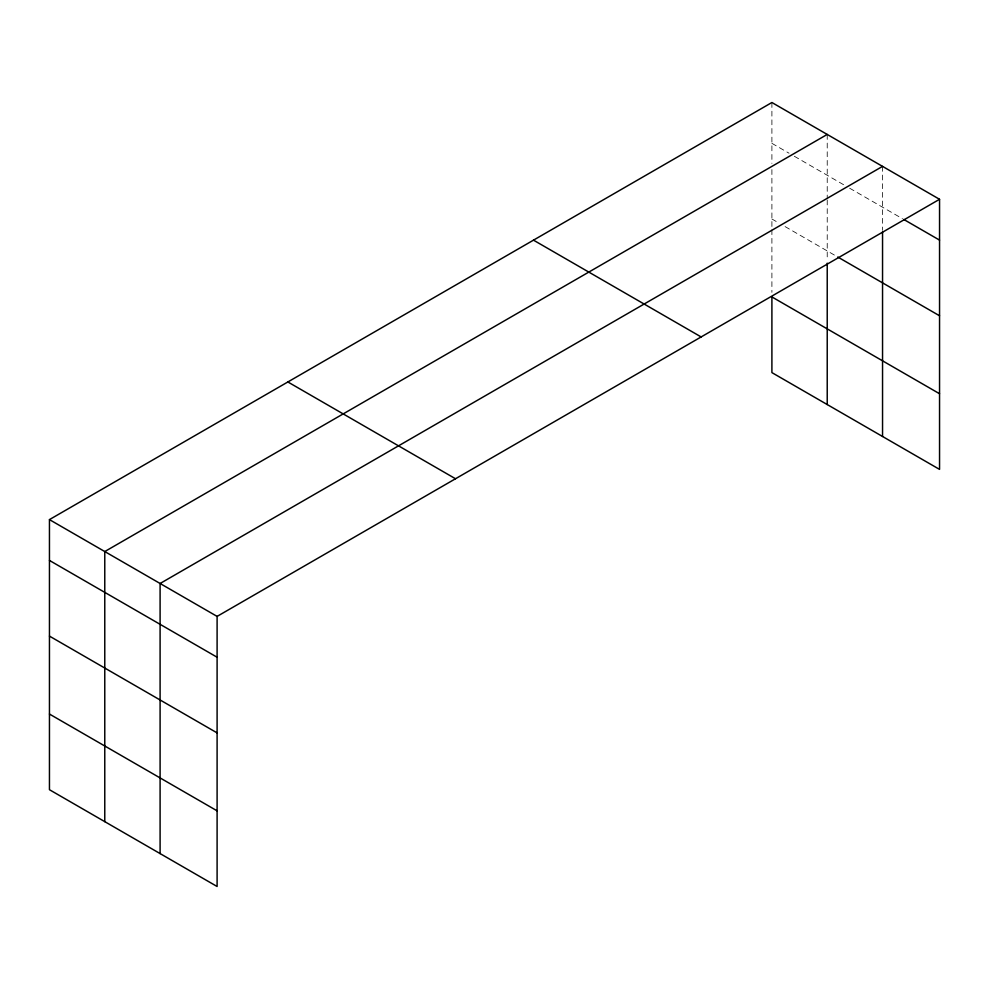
<?xml version="1.0" encoding="UTF-8"?>
<svg xmlns="http://www.w3.org/2000/svg" width="989" height="989" viewBox="0 0 989 989"><rect width="100%" height="100%" fill="white"/><g stroke="black" fill="none" stroke-linecap="round" stroke-linejoin="round"><path stroke-width="0.74" stroke-dasharray="4.95 3.71" d="M771.902 143.331L789.037 153.208M794.303 156.25L844.359 185.153M849.625 188.194L902.438 218.68M771.902 218.989L778.491 222.785M785.081 226.592L836.447 256.25M882.547 166.387L882.547 230.363M827.224 134.442L827.224 198.43M827.224 199.976L827.224 260.095M771.902 102.51L771.902 163.395M771.902 169.576L771.902 228.162M771.902 229.683L771.902 292.361"/><path stroke-width="1.48" d="M939.55 199.296L771.902 102.51L49.45 519.608L49.45 789.704L217.098 886.49L217.098 616.394L939.55 199.296L939.55 469.392L771.902 372.606L771.902 296.935L939.55 393.733M827.224 134.442L104.772 551.553L104.772 821.649M882.547 166.387L160.094 583.498L160.094 853.594M903.761 219.447L939.55 240.117M837.77 257.016L939.55 315.775M533.491 240.154L701.139 336.94M287.861 381.964L455.509 478.75M49.45 519.608L217.098 616.394M49.45 560.429L217.098 657.228M49.45 636.1L217.098 732.886M49.45 714.046L217.098 810.832M882.547 231.908L882.547 436.483M827.224 263.161L827.224 404.538"/></g></svg>
